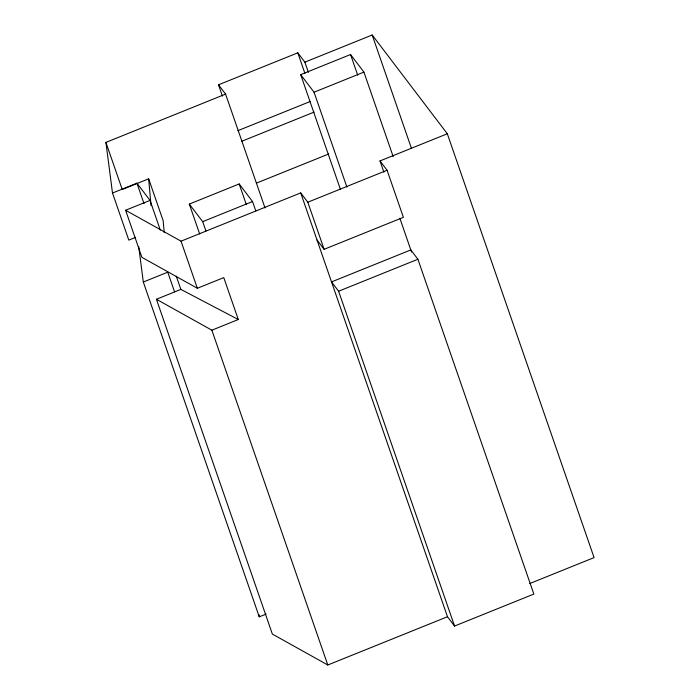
<?xml version="1.0" encoding="UTF-8"?>
<svg xmlns="http://www.w3.org/2000/svg" width="700" height="700" viewBox="0 0 700 700"><rect width="100%" height="100%" fill="white"/><g stroke="black" fill="none" stroke-linecap="round" stroke-linejoin="round"><path stroke-width="1.05" d="M222.407 96.075L218.514 84.814L297.797 52.833L304.876 62.151L308.429 72.389M135.643 237.361L128.809 240.118L112.499 193.025L105.919 142.398L225.593 94.124L265.002 207.935M304.876 62.151L372.199 35L447.317 133.779L594.081 557.602L529.778 583.538M340.331 189.096L300.694 74.638L350.551 54.521L363.921 72.1L393.199 156.66M300.694 74.638L314.055 92.207L363.921 72.1M237.834 130.69L310.091 101.544M112.499 193.025L136.929 183.173L150.028 200.401L160.309 230.09M164.22 232.531L163.17 220.736L148.654 178.832L122.229 189.49L105.919 142.398M241.902 141.216L314.16 112.079M238.289 319.515L180.854 289.398L156.415 299.259L211.864 330.181L238.289 319.515L223.773 277.611L197.347 288.269L141.907 257.346L125.597 210.254L150.028 200.401M199.675 233.984L189.315 204.076L239.181 183.96L252.543 201.539L255.763 210.822M256.419 183.129L328.676 153.991M189.315 204.076L202.685 221.655L252.543 201.539M125.597 210.254L181.037 241.176L300.711 192.903L307.799 202.221L324.109 249.314L403.392 217.332L387.082 170.249L379.995 160.93L447.317 133.779M307.799 202.221L387.082 170.249M266.105 614.093L259.262 616.849L143.316 282.03L167.755 272.178L174.554 291.812M417.9 259.245L410.821 249.935L331.537 281.908L338.616 291.226L417.9 259.245L533.846 594.072L454.562 626.045L447.475 616.735L300.711 192.903M156.415 299.259L272.361 634.077L327.801 665L447.475 616.735M218.514 84.814L225.593 94.124M317.021 239.995L324.109 249.314M372.199 35L411.477 148.435M350.551 54.521L357.7 75.145M379.995 160.93L383.898 172.191M399.849 218.242L411.539 252M314.055 92.207L346.911 187.084M297.797 52.833L304.885 73.308M338.616 291.226L454.562 626.045M239.181 183.96L246.321 204.584M202.685 221.655L205.896 230.93M181.037 241.176L197.347 288.269M211.864 330.181L327.801 665M176.251 276.115L180.854 289.398M136.929 183.173L144.025 203.648M258.983 614.696L259.262 616.849M138.696 246.479L143.316 282.03M148.654 178.832L151.043 205.616"/></g></svg>
